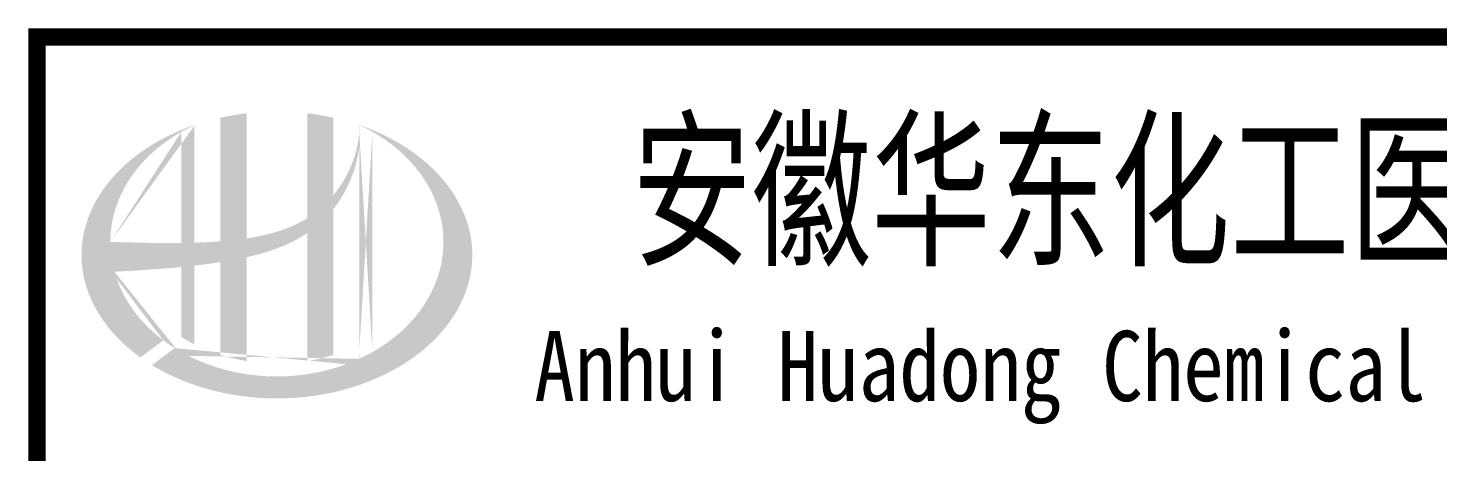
# Model space of a CAD drawing. Extents: x 5279878 to 5976284, y -275259 to -27697.
# Drawn here: x 5827576 to 5833204, y -246174 to -244485 of the extents above; entities that cross this region are included whole.
import ezdxf
from ezdxf.enums import TextEntityAlignment as Align

# ---------------------------------------------------------------- set-up
doc = ezdxf.new("R2010")
doc.units = 0
doc.header["$LTSCALE"] = 1000
doc.header["$MEASUREMENT"] = 0
doc.layers.get('0').update_dxf_attribs({"linetype": 'CONTINUOUS'})
doc.styles.add('ECEC_TQ_S', font='')
doc.styles.get('ECEC_TQ_S').set_extended_font_data('SimSun')

msp = doc.modelspace()

# ---------------------------------------------------------------- hatches: boundary and pattern name
h = msp.add_hatch(color=256)
edge = h.paths.add_edge_path()
edge.add_spline(control_points=[(5828448, -245398.2), (5828454.1, -245396.8), (5828460.2, -245395.4), (5828509.3, -245383.5), (5828551.8, -245370.5), (5828626.8, -245339.4), (5828659.8, -245322.4), (5828690.6, -245301.8)], knot_values=[61.629012, 61.629012, 61.629012, 61.629012, 63.330431, 63.330431, 75.353634, 75.353634, 85.398649, 85.398649, 85.398649, 85.398649], degree=3, periodic=0)
edge.add_line((5828690.6, -245301.8), (5828690.6, -245812))
edge.add_spline(control_points=[(5828690.6, -245812), (5828707.8, -245809.3), (5828724.8, -245806), (5828759.5, -245797.9), (5828777.2, -245793.1), (5828794.6, -245787.6)], knot_values=[4.908456, 4.908456, 4.908456, 4.908456, 4.992821, 4.992821, 5.083034, 5.083034, 5.083034, 5.083034], degree=3, periodic=0)
edge.add_line((5828794.6, -245787.6), (5828794.6, -245206.2))
edge.add_spline(control_points=[(5828794.6, -245206.2), (5828803.3, -245195.2), (5828811.5, -245183.9), (5828837.6, -245144.2), (5828853.2, -245114.3), (5828882.5, -245041.5), (5828893.7, -244997.7), (5828898.4, -244952.4), (5828898.5, -244951.1), (5828898.6, -244949.8)], knot_values=[97.991744, 97.991744, 97.991744, 97.991744, 101.64219, 101.64219, 110.337975, 110.337975, 121.934322, 121.934322, 122.270691, 122.270691, 122.270691, 122.270691], degree=3, periodic=0)
edge.add_line((5828898.6, -244949.8), (5828898.6, -244879.4))
edge.add_spline(control_points=[(5828898.6, -244879.4), (5828898.5, -244887.1), (5828898.2, -244894.7), (5828897.6, -244902.4)], knot_values=[126.194075, 126.194075, 126.194075, 126.194075, 128.396762, 128.396762, 128.396762, 128.396762], degree=3, periodic=0)
edge.add_spline(control_points=[(5828897.6, -244902.4), (5828897.1, -244908.6), (5828896.5, -244914.8), (5828895.7, -244921.1)], knot_values=[124.417049, 124.417049, 124.417049, 124.417049, 126.194075, 126.194075, 126.194075, 126.194075], degree=3, periodic=0)
edge.add_spline(control_points=[(5828895.7, -244921.1), (5828894.6, -244930.2), (5828893.1, -244939.3), (5828891.4, -244948.4)], knot_values=[121.80529, 121.80529, 121.80529, 121.80529, 124.417049, 124.417049, 124.417049, 124.417049], degree=3, periodic=0)
edge.add_spline(control_points=[(5828891.4, -244948.4), (5828889, -244960.6), (5828886, -244972.7), (5828882.5, -244984.7)], knot_values=[118.31574, 118.31574, 118.31574, 118.31574, 121.80529, 121.80529, 121.80529, 121.80529], degree=3, periodic=0)
edge.add_spline(control_points=[(5828882.5, -244984.7), (5828879, -244996.8), (5828875, -245008.8), (5828870.4, -245020.7)], knot_values=[114.795988, 114.795988, 114.795988, 114.795988, 118.31574, 118.31574, 118.31574, 118.31574], degree=3, periodic=0)
edge.add_spline(control_points=[(5828870.4, -245020.7), (5828866, -245032.4), (5828861, -245043.9), (5828855.6, -245055.3)], knot_values=[111.329641, 111.329641, 111.329641, 111.329641, 114.795988, 114.795988, 114.795988, 114.795988], degree=3, periodic=0)
edge.add_spline(control_points=[(5828855.6, -245055.3), (5828850, -245066.8), (5828844, -245078.2), (5828837.6, -245089.2)], knot_values=[107.79529, 107.79529, 107.79529, 107.79529, 111.329641, 111.329641, 111.329641, 111.329641], degree=3, periodic=0)
edge.add_spline(control_points=[(5828837.6, -245089.2), (5828831.2, -245100.1), (5828824.5, -245110.6), (5828817.4, -245120.9)], knot_values=[104.343579, 104.343579, 104.343579, 104.343579, 107.79529, 107.79529, 107.79529, 107.79529], degree=3, periodic=0)
edge.add_spline(control_points=[(5828817.4, -245120.9), (5828810.2, -245131.3), (5828802.6, -245141.3), (5828794.6, -245151)], knot_values=[100.8507, 100.8507, 100.8507, 100.8507, 104.343579, 104.343579, 104.343579, 104.343579], degree=3, periodic=0)
edge.add_line((5828794.6, -245151), (5828794.6, -244841.7))
edge.add_spline(control_points=[(5828794.6, -244841.7), (5828760.6, -244834.2), (5828725.8, -244828.3), (5828690.6, -244824.2)], knot_values=[4.423999, 4.423999, 4.423999, 4.423999, 4.558741, 4.558741, 4.558741, 4.558741], degree=3, periodic=0)
edge.add_line((5828690.6, -244824.2), (5828690.6, -245242.3))
edge.add_spline(control_points=[(5828690.6, -245242.3), (5828618.7, -245286.9), (5828534.5, -245310.1), (5828448, -245323.1)], knot_values=[63.246215, 63.246215, 63.246215, 63.246215, 87.689124, 87.689124, 87.689124, 87.689124], degree=3, periodic=0)
edge.add_line((5828448, -245323.1), (5828448, -244824.2))
edge.add_spline(control_points=[(5828448, -244824.2), (5828412.8, -244828.3), (5828378, -244834.2), (5828344, -244841.7)], knot_values=[4.866038, 4.866038, 4.866038, 4.866038, 5.000777, 5.000777, 5.000777, 5.000777], degree=3, periodic=0)
edge.add_line((5828344, -244841.7), (5828344, -245334.6))
edge.add_spline(control_points=[(5828344, -245334.6), (5828342.3, -245334.7), (5828307.3, -245337.3), (5828272.7, -245339.1), (5828240, -245340.1)], knot_values=[43.657356, 43.657356, 43.657356, 43.657356, 44.134253, 53.497092, 53.497092, 53.497092, 53.497092], degree=3, periodic=0)
edge.add_line((5828240, -245340.1), (5828240, -244871))
edge.add_spline(control_points=[(5828240, -244871), (5828222.9, -244876.8), (5828206.2, -244883.1), (5828189.8, -244889.9)], knot_values=[5.14157, 5.14157, 5.14157, 5.14157, 5.212921, 5.212921, 5.212921, 5.212921], degree=3, periodic=0)
edge.add_spline(control_points=[(5828189.8, -244889.9), (5828182.9, -244892.7), (5828176, -244895.6), (5828143.8, -244909.8), (5828119.2, -244922), (5828095.8, -244935.2)], knot_values=[5.212921, 5.212921, 5.212921, 5.212921, 5.24296, 5.24296, 5.355623, 5.355623, 5.355623, 5.355623], degree=3, periodic=0)
edge.add_spline(control_points=[(5828095.8, -244935.2), (5828080.9, -244943.6), (5828066.4, -244952.3), (5828052.4, -244961.4)], knot_values=[5.355623, 5.355623, 5.355623, 5.355623, 5.426974, 5.426974, 5.426974, 5.426974], degree=3, periodic=0)
edge.add_spline(control_points=[(5828052.4, -244961.4), (5828045, -244966.3), (5828037.7, -244971.2), (5828024.3, -244980.7), (5828018, -244985.2), (5828011.9, -244989.8)], knot_values=[5.426974, 5.426974, 5.426974, 5.426974, 5.464765, 5.464765, 5.498325, 5.498325, 5.498325, 5.498325], degree=3, periodic=0)
edge.add_spline(control_points=[(5828011.9, -244989.8), (5827985.8, -245009.4), (5827961.7, -245030.2), (5827939.8, -245052.2)], knot_values=[5.498325, 5.498325, 5.498325, 5.498325, 5.641027, 5.641027, 5.641027, 5.641027], degree=3, periodic=0)
edge.add_spline(control_points=[(5827939.8, -245052.2), (5827932.9, -245059.2), (5827926.1, -245066.3), (5827905.6, -245088.9), (5827892.8, -245104.7), (5827881, -245120.9)], knot_values=[5.641027, 5.641027, 5.641027, 5.641027, 5.686569, 5.686569, 5.783729, 5.783729, 5.783729, 5.783729], degree=3, periodic=0)
edge.add_spline(control_points=[(5827881, -245120.9), (5827865.9, -245141.7), (5827852.5, -245163.1), (5827839.4, -245188.1), (5827837.8, -245191.2), (5827836.2, -245194.4)], knot_values=[5.783729, 5.783729, 5.783729, 5.783729, 5.908374, 5.908374, 5.92643, 5.92643, 5.92643, 5.92643], degree=3, periodic=0)
edge.add_spline(control_points=[(5827836.2, -245194.4), (5827823.8, -245219.5), (5827813.7, -245245.2), (5827806.2, -245271.1)], knot_values=[5.92643, 5.92643, 5.92643, 5.92643, 6.069132, 6.069132, 6.069132, 6.069132], degree=3, periodic=0)
edge.add_spline(control_points=[(5827806.2, -245271.1), (5827803, -245282.2), (5827800.2, -245293.4), (5827794.9, -245319.5), (5827792.6, -245334.6), (5827791.2, -245349.6)], knot_values=[6.069132, 6.069132, 6.069132, 6.069132, 6.130179, 6.130179, 6.211834, 6.211834, 6.211834, 6.211834], degree=3, periodic=0)
edge.add_spline(control_points=[(5827791.2, -245349.6), (5827789.9, -245362.8), (5827789.3, -245376), (5827789.3, -245389.2)], knot_values=[6.211834, 6.211834, 6.211834, 6.211834, 6.283185, 6.283185, 6.283185, 6.283185], degree=3, periodic=0)
edge.add_spline(control_points=[(5827789.3, -245389.2), (5827789.3, -245398.5), (5827789.6, -245407.9), (5827790.2, -245417.2)], knot_values=[6.283185, 6.283185, 6.283185, 6.283185, 6.333655, 6.333655, 6.333655, 6.333655], degree=3, periodic=0)
edge.add_spline(control_points=[(5827790.2, -245417.2), (5827791.5, -245435.8), (5827794, -245454.4), (5827797.8, -245473)], knot_values=[6.333655, 6.333655, 6.333655, 6.333655, 6.434594, 6.434594, 6.434594, 6.434594], degree=3, periodic=0)
edge.add_spline(control_points=[(5827797.8, -245473), (5827798, -245474.2), (5827798.3, -245475.4), (5827802.2, -245493.9), (5827807, -245511.1), (5827812.8, -245528.1)], knot_values=[6.434594, 6.434594, 6.434594, 6.434594, 6.441278, 6.441278, 6.535532, 6.535532, 6.535532, 6.535532], degree=3, periodic=0)
edge.add_spline(control_points=[(5827812.8, -245528.1), (5827819.1, -245546.3), (5827826.6, -245564.4), (5827835.3, -245582.2)], knot_values=[6.535532, 6.535532, 6.535532, 6.535532, 6.636471, 6.636471, 6.636471, 6.636471], degree=3, periodic=0)
edge.add_spline(control_points=[(5827835.3, -245582.2), (5827837.5, -245586.6), (5827839.8, -245591.1), (5827849.2, -245608.7), (5827856.9, -245621.8), (5827865.2, -245634.6)], knot_values=[6.636471, 6.636471, 6.636471, 6.636471, 6.661894, 6.661894, 6.73741, 6.73741, 6.73741, 6.73741], degree=3, periodic=0)
edge.add_spline(control_points=[(5827865.2, -245634.6), (5827876.4, -245651.8), (5827888.8, -245668.6), (5827902.3, -245685)], knot_values=[6.73741, 6.73741, 6.73741, 6.73741, 6.838349, 6.838349, 6.838349, 6.838349], degree=3, periodic=0)
edge.add_spline(control_points=[(5827902.3, -245685), (5827908.2, -245692.1), (5827914.4, -245699.2), (5827928.9, -245715.1), (5827937.4, -245724), (5827946.3, -245732.6)], knot_values=[6.838349, 6.838349, 6.838349, 6.838349, 6.88251, 6.88251, 6.939288, 6.939288, 6.939288, 6.939288], degree=3, periodic=0)
edge.add_spline(control_points=[(5827946.3, -245732.6), (5827962.1, -245748), (5827979, -245762.8), (5827996.9, -245777)], knot_values=[6.939288, 6.939288, 6.939288, 6.939288, 7.040227, 7.040227, 7.040227, 7.040227], degree=3, periodic=0)
edge.add_spline(control_points=[(5827996.9, -245777), (5828005.8, -245784.1), (5828015, -245791.1), (5828024.4, -245797.8)], knot_values=[7.040227, 7.040227, 7.040227, 7.040227, 7.090696, 7.090696, 7.090696, 7.090696], degree=3, periodic=0)
edge.add_line((5828024.4, -245797.8), (5828115.6, -245729.5))
edge.add_ellipse((5828569.3, -245337.2), major_axis=(665, 0), ratio=0.806676, start_angle=192.819, end_angle=226.9853, ccw=False)
edge.add_spline(control_points=[(5827920.8, -245456.2), (5827944.9, -245454.7), (5827969, -245453.3), (5828057.6, -245447.8), (5828122.5, -245443.5), (5828188, -245437.1)], knot_values=[11.398263, 11.398263, 11.398263, 11.398263, 18.40729, 18.40729, 37.18094, 37.18094, 37.18094, 37.18094], degree=3, periodic=0)
edge.add_line((5828188, -245437.1), (5828188, -245716.2))
edge.add_spline(control_points=[(5828188, -245716.2), (5828191.5, -245718.4), (5828195.1, -245720.6), (5828212.1, -245730.8), (5828225.8, -245738.4), (5828240, -245745.6)], knot_values=[4.049945, 4.049945, 4.049945, 4.049945, 4.072021, 4.072021, 4.153257, 4.153257, 4.153257, 4.153257], degree=3, periodic=0)
edge.add_line((5828240, -245745.6), (5828240, -245431.7))
edge.add_spline(control_points=[(5828240, -245431.7), (5828272.1, -245428), (5828304.5, -245423.8), (5828339.4, -245418.4), (5828341.7, -245418), (5828344, -245417.7)], knot_values=[42.135009, 42.135009, 42.135009, 42.135009, 51.307228, 51.307228, 51.948574, 51.948574, 51.948574, 51.948574], degree=3, periodic=0)
edge.add_line((5828344, -245417.7), (5828344, -245787.6))
edge.add_spline(control_points=[(5828344, -245787.6), (5828377.6, -245798.2), (5828412.4, -245806.4), (5828448, -245812)], knot_values=[4.34174, 4.34174, 4.34174, 4.34174, 4.516316, 4.516316, 4.516316, 4.516316], degree=3, periodic=0)
edge.add_line((5828448, -245812), (5828448, -245398.2))
edge = h.paths.add_edge_path(flags=16)
edge.add_ellipse((5828569.3, -245337.2), major_axis=(665, 0), ratio=0.806676, start_angle=124.9875, end_angle=179.999, ccw=False)
edge.add_line((5828188, -244897.7), (5828188, -245341.3))
edge.add_spline(control_points=[(5828188, -245341.3), (5828092.6, -245342.6), (5827998.6, -245339.6), (5827904.3, -245337.2)], knot_values=[11.27373, 11.27373, 11.27373, 11.27373, 38.687513, 38.687513, 38.687513, 38.687513], degree=3, periodic=0)
edge = h.paths.add_edge_path()
edge.add_spline(control_points=[(5828070.5, -245828.3), (5828101.5, -245847.3), (5828134.6, -245864.6), (5828219.3, -245901.8), (5828272.5, -245919.7), (5828383.3, -245946.2), (5828440.7, -245955), (5828556.9, -245962.7), (5828615.6, -245961.8), (5828731.1, -245950.3), (5828788, -245939.8), (5828897, -245909.7), (5828949.2, -245890.2), (5829046.1, -245843.3), (5829090.8, -245816), (5829170.8, -245755), (5829206, -245721.5), (5829265.3, -245650), (5829289.4, -245612.1), (5829325.8, -245534), (5829338.1, -245493.8), (5829350.6, -245412.6), (5829350.9, -245371.6), (5829339.5, -245290.1), (5829327.6, -245249.6), (5829292, -245170.9), (5829268.3, -245132.7), (5829209.4, -245060.5), (5829174.4, -245026.6), (5829094.6, -244964.9), (5829049.8, -244937.2), (5828968.6, -244897.4), (5828934.3, -244883.2), (5828898.6, -244871)], knot_values=[0.886421, 0.886421, 0.886421, 0.886421, 1.040557, 1.040557, 1.261172, 1.261172, 1.481788, 1.481788, 1.702404, 1.702404, 1.92302, 1.92302, 2.143636, 2.143636, 2.364252, 2.364252, 2.584868, 2.584868, 2.805484, 2.805484, 3.026099, 3.026099, 3.246715, 3.246715, 3.46852, 3.46852, 3.690325, 3.690325, 3.91213, 3.91213, 4.133935, 4.133935, 4.283209, 4.283209, 4.283209, 4.283209], degree=3, periodic=0)
edge.add_line((5828898.6, -244871), (5828898.6, -244871))
edge.add_spline(control_points=[(5828898.6, -244871.1), (5828898.7, -244873.9), (5828898.7, -244876.6), (5828898.6, -244879.4)], knot_values=[128.396762, 128.396762, 128.396762, 128.396762, 129.192193, 129.192193, 129.192193, 129.192193], degree=3, periodic=0)
edge.add_line((5828898.6, -244879.4), (5828898.6, -245803.3))
edge.add_ellipse((5828569.3, -245337.2), major_axis=(665, 0), ratio=0.806676, start_angle=232.1054, end_angle=299.6833, ccw=False)
edge.add_line((5828160.8, -245760.6), (5828070.5, -245828.3))
edge = h.paths.add_edge_path(flags=16)
edge.add_ellipse((5828569.3, -245337.2), major_axis=(665, 0), ratio=0.806676, start_angle=304.9875, end_angle=415.0121, ccw=False)
edge.add_line((5828950.6, -245776.7), (5828950.6, -244897.7))
h = msp.add_hatch(color=256)
edge = h.paths.add_edge_path()
edge.add_spline(control_points=[(5828448, -245398.2), (5828454.1, -245396.8), (5828460.2, -245395.4), (5828509.3, -245383.5), (5828551.8, -245370.5), (5828626.8, -245339.4), (5828659.8, -245322.4), (5828690.6, -245301.8)], knot_values=[61.629012, 61.629012, 61.629012, 61.629012, 63.330431, 63.330431, 75.353634, 75.353634, 85.398649, 85.398649, 85.398649, 85.398649], degree=3, periodic=0)
edge.add_line((5828690.6, -245301.8), (5828690.6, -245812))
edge.add_spline(control_points=[(5828690.6, -245812), (5828707.8, -245809.3), (5828724.8, -245806), (5828759.5, -245797.9), (5828777.2, -245793.1), (5828794.6, -245787.6)], knot_values=[4.908456, 4.908456, 4.908456, 4.908456, 4.992821, 4.992821, 5.083034, 5.083034, 5.083034, 5.083034], degree=3, periodic=0)
edge.add_line((5828794.6, -245787.6), (5828794.6, -245206.2))
edge.add_spline(control_points=[(5828794.6, -245206.2), (5828803.3, -245195.2), (5828811.5, -245183.9), (5828837.6, -245144.2), (5828853.2, -245114.3), (5828882.5, -245041.5), (5828893.7, -244997.7), (5828898.4, -244952.4), (5828898.5, -244951.1), (5828898.6, -244949.8)], knot_values=[97.991744, 97.991744, 97.991744, 97.991744, 101.64219, 101.64219, 110.337975, 110.337975, 121.934322, 121.934322, 122.270691, 122.270691, 122.270691, 122.270691], degree=3, periodic=0)
edge.add_line((5828898.6, -244949.8), (5828898.6, -244879.4))
edge.add_spline(control_points=[(5828898.6, -244879.4), (5828898.5, -244887.1), (5828898.2, -244894.7), (5828897.6, -244902.4)], knot_values=[126.194075, 126.194075, 126.194075, 126.194075, 128.396762, 128.396762, 128.396762, 128.396762], degree=3, periodic=0)
edge.add_spline(control_points=[(5828897.6, -244902.4), (5828897.1, -244908.6), (5828896.5, -244914.8), (5828895.7, -244921.1)], knot_values=[124.417049, 124.417049, 124.417049, 124.417049, 126.194075, 126.194075, 126.194075, 126.194075], degree=3, periodic=0)
edge.add_spline(control_points=[(5828895.7, -244921.1), (5828894.6, -244930.2), (5828893.1, -244939.3), (5828891.4, -244948.4)], knot_values=[121.80529, 121.80529, 121.80529, 121.80529, 124.417049, 124.417049, 124.417049, 124.417049], degree=3, periodic=0)
edge.add_spline(control_points=[(5828891.4, -244948.4), (5828889, -244960.6), (5828886, -244972.7), (5828882.5, -244984.7)], knot_values=[118.31574, 118.31574, 118.31574, 118.31574, 121.80529, 121.80529, 121.80529, 121.80529], degree=3, periodic=0)
edge.add_spline(control_points=[(5828882.5, -244984.7), (5828879, -244996.8), (5828875, -245008.8), (5828870.4, -245020.7)], knot_values=[114.795988, 114.795988, 114.795988, 114.795988, 118.31574, 118.31574, 118.31574, 118.31574], degree=3, periodic=0)
edge.add_spline(control_points=[(5828870.4, -245020.7), (5828866, -245032.4), (5828861, -245043.9), (5828855.6, -245055.3)], knot_values=[111.329641, 111.329641, 111.329641, 111.329641, 114.795988, 114.795988, 114.795988, 114.795988], degree=3, periodic=0)
edge.add_spline(control_points=[(5828855.6, -245055.3), (5828850, -245066.8), (5828844, -245078.2), (5828837.6, -245089.2)], knot_values=[107.79529, 107.79529, 107.79529, 107.79529, 111.329641, 111.329641, 111.329641, 111.329641], degree=3, periodic=0)
edge.add_spline(control_points=[(5828837.6, -245089.2), (5828831.2, -245100.1), (5828824.5, -245110.6), (5828817.4, -245120.9)], knot_values=[104.343579, 104.343579, 104.343579, 104.343579, 107.79529, 107.79529, 107.79529, 107.79529], degree=3, periodic=0)
edge.add_spline(control_points=[(5828817.4, -245120.9), (5828810.2, -245131.3), (5828802.6, -245141.3), (5828794.6, -245151)], knot_values=[100.8507, 100.8507, 100.8507, 100.8507, 104.343579, 104.343579, 104.343579, 104.343579], degree=3, periodic=0)
edge.add_line((5828794.6, -245151), (5828794.6, -244841.7))
edge.add_spline(control_points=[(5828794.6, -244841.7), (5828760.6, -244834.2), (5828725.8, -244828.3), (5828690.6, -244824.2)], knot_values=[4.423999, 4.423999, 4.423999, 4.423999, 4.558741, 4.558741, 4.558741, 4.558741], degree=3, periodic=0)
edge.add_line((5828690.6, -244824.2), (5828690.6, -245242.3))
edge.add_spline(control_points=[(5828690.6, -245242.3), (5828618.7, -245286.9), (5828534.5, -245310.1), (5828448, -245323.1)], knot_values=[63.246215, 63.246215, 63.246215, 63.246215, 87.689124, 87.689124, 87.689124, 87.689124], degree=3, periodic=0)
edge.add_line((5828448, -245323.1), (5828448, -244824.2))
edge.add_spline(control_points=[(5828448, -244824.2), (5828412.8, -244828.3), (5828378, -244834.2), (5828344, -244841.7)], knot_values=[4.866038, 4.866038, 4.866038, 4.866038, 5.000777, 5.000777, 5.000777, 5.000777], degree=3, periodic=0)
edge.add_line((5828344, -244841.7), (5828344, -245334.6))
edge.add_spline(control_points=[(5828344, -245334.6), (5828342.3, -245334.7), (5828307.3, -245337.3), (5828272.7, -245339.1), (5828240, -245340.1)], knot_values=[43.657356, 43.657356, 43.657356, 43.657356, 44.134253, 53.497092, 53.497092, 53.497092, 53.497092], degree=3, periodic=0)
edge.add_line((5828240, -245340.1), (5828240, -244871))
edge.add_spline(control_points=[(5828240, -244871), (5828222.9, -244876.8), (5828206.2, -244883.1), (5828189.8, -244889.9)], knot_values=[5.14157, 5.14157, 5.14157, 5.14157, 5.212921, 5.212921, 5.212921, 5.212921], degree=3, periodic=0)
edge.add_spline(control_points=[(5828189.8, -244889.9), (5828182.9, -244892.7), (5828176, -244895.6), (5828143.8, -244909.8), (5828119.2, -244922), (5828095.8, -244935.2)], knot_values=[5.212921, 5.212921, 5.212921, 5.212921, 5.24296, 5.24296, 5.355623, 5.355623, 5.355623, 5.355623], degree=3, periodic=0)
edge.add_spline(control_points=[(5828095.8, -244935.2), (5828080.9, -244943.6), (5828066.4, -244952.3), (5828052.4, -244961.4)], knot_values=[5.355623, 5.355623, 5.355623, 5.355623, 5.426974, 5.426974, 5.426974, 5.426974], degree=3, periodic=0)
edge.add_spline(control_points=[(5828052.4, -244961.4), (5828045, -244966.3), (5828037.7, -244971.2), (5828024.3, -244980.7), (5828018, -244985.2), (5828011.9, -244989.8)], knot_values=[5.426974, 5.426974, 5.426974, 5.426974, 5.464765, 5.464765, 5.498325, 5.498325, 5.498325, 5.498325], degree=3, periodic=0)
edge.add_spline(control_points=[(5828011.9, -244989.8), (5827985.8, -245009.4), (5827961.7, -245030.2), (5827939.8, -245052.2)], knot_values=[5.498325, 5.498325, 5.498325, 5.498325, 5.641027, 5.641027, 5.641027, 5.641027], degree=3, periodic=0)
edge.add_spline(control_points=[(5827939.8, -245052.2), (5827932.9, -245059.2), (5827926.1, -245066.3), (5827905.6, -245088.9), (5827892.8, -245104.7), (5827881, -245120.9)], knot_values=[5.641027, 5.641027, 5.641027, 5.641027, 5.686569, 5.686569, 5.783729, 5.783729, 5.783729, 5.783729], degree=3, periodic=0)
edge.add_spline(control_points=[(5827881, -245120.9), (5827865.9, -245141.7), (5827852.5, -245163.1), (5827839.4, -245188.1), (5827837.8, -245191.2), (5827836.2, -245194.4)], knot_values=[5.783729, 5.783729, 5.783729, 5.783729, 5.908374, 5.908374, 5.92643, 5.92643, 5.92643, 5.92643], degree=3, periodic=0)
edge.add_spline(control_points=[(5827836.2, -245194.4), (5827823.8, -245219.5), (5827813.7, -245245.2), (5827806.2, -245271.1)], knot_values=[5.92643, 5.92643, 5.92643, 5.92643, 6.069132, 6.069132, 6.069132, 6.069132], degree=3, periodic=0)
edge.add_spline(control_points=[(5827806.2, -245271.1), (5827803, -245282.2), (5827800.2, -245293.4), (5827794.9, -245319.5), (5827792.6, -245334.6), (5827791.2, -245349.6)], knot_values=[6.069132, 6.069132, 6.069132, 6.069132, 6.130179, 6.130179, 6.211834, 6.211834, 6.211834, 6.211834], degree=3, periodic=0)
edge.add_spline(control_points=[(5827791.2, -245349.6), (5827789.9, -245362.8), (5827789.3, -245376), (5827789.3, -245389.2)], knot_values=[6.211834, 6.211834, 6.211834, 6.211834, 6.283185, 6.283185, 6.283185, 6.283185], degree=3, periodic=0)
edge.add_spline(control_points=[(5827789.3, -245389.2), (5827789.3, -245398.5), (5827789.6, -245407.9), (5827790.2, -245417.2)], knot_values=[6.283185, 6.283185, 6.283185, 6.283185, 6.333655, 6.333655, 6.333655, 6.333655], degree=3, periodic=0)
edge.add_spline(control_points=[(5827790.2, -245417.2), (5827791.5, -245435.8), (5827794, -245454.4), (5827797.8, -245473)], knot_values=[6.333655, 6.333655, 6.333655, 6.333655, 6.434594, 6.434594, 6.434594, 6.434594], degree=3, periodic=0)
edge.add_spline(control_points=[(5827797.8, -245473), (5827798, -245474.2), (5827798.3, -245475.4), (5827802.2, -245493.9), (5827807, -245511.1), (5827812.8, -245528.1)], knot_values=[6.434594, 6.434594, 6.434594, 6.434594, 6.441278, 6.441278, 6.535532, 6.535532, 6.535532, 6.535532], degree=3, periodic=0)
edge.add_spline(control_points=[(5827812.8, -245528.1), (5827819.1, -245546.3), (5827826.6, -245564.4), (5827835.3, -245582.2)], knot_values=[6.535532, 6.535532, 6.535532, 6.535532, 6.636471, 6.636471, 6.636471, 6.636471], degree=3, periodic=0)
edge.add_spline(control_points=[(5827835.3, -245582.2), (5827837.5, -245586.6), (5827839.8, -245591.1), (5827849.2, -245608.7), (5827856.9, -245621.8), (5827865.2, -245634.6)], knot_values=[6.636471, 6.636471, 6.636471, 6.636471, 6.661894, 6.661894, 6.73741, 6.73741, 6.73741, 6.73741], degree=3, periodic=0)
edge.add_spline(control_points=[(5827865.2, -245634.6), (5827876.4, -245651.8), (5827888.8, -245668.6), (5827902.3, -245685)], knot_values=[6.73741, 6.73741, 6.73741, 6.73741, 6.838349, 6.838349, 6.838349, 6.838349], degree=3, periodic=0)
edge.add_spline(control_points=[(5827902.3, -245685), (5827908.2, -245692.1), (5827914.4, -245699.2), (5827928.9, -245715.1), (5827937.4, -245724), (5827946.3, -245732.6)], knot_values=[6.838349, 6.838349, 6.838349, 6.838349, 6.88251, 6.88251, 6.939288, 6.939288, 6.939288, 6.939288], degree=3, periodic=0)
edge.add_spline(control_points=[(5827946.3, -245732.6), (5827962.1, -245748), (5827979, -245762.8), (5827996.9, -245777)], knot_values=[6.939288, 6.939288, 6.939288, 6.939288, 7.040227, 7.040227, 7.040227, 7.040227], degree=3, periodic=0)
edge.add_spline(control_points=[(5827996.9, -245777), (5828005.8, -245784.1), (5828015, -245791.1), (5828024.4, -245797.8)], knot_values=[7.040227, 7.040227, 7.040227, 7.040227, 7.090696, 7.090696, 7.090696, 7.090696], degree=3, periodic=0)
edge.add_line((5828024.4, -245797.8), (5828115.6, -245729.5))
edge.add_ellipse((5828569.3, -245337.2), major_axis=(665, 0), ratio=0.806676, start_angle=192.819, end_angle=226.9853, ccw=False)
edge.add_spline(control_points=[(5827920.8, -245456.2), (5827944.9, -245454.7), (5827969, -245453.3), (5828057.6, -245447.8), (5828122.5, -245443.5), (5828188, -245437.1)], knot_values=[11.398263, 11.398263, 11.398263, 11.398263, 18.40729, 18.40729, 37.18094, 37.18094, 37.18094, 37.18094], degree=3, periodic=0)
edge.add_line((5828188, -245437.1), (5828188, -245716.2))
edge.add_spline(control_points=[(5828188, -245716.2), (5828191.5, -245718.4), (5828195.1, -245720.6), (5828212.1, -245730.8), (5828225.8, -245738.4), (5828240, -245745.6)], knot_values=[4.049945, 4.049945, 4.049945, 4.049945, 4.072021, 4.072021, 4.153257, 4.153257, 4.153257, 4.153257], degree=3, periodic=0)
edge.add_line((5828240, -245745.6), (5828240, -245431.7))
edge.add_spline(control_points=[(5828240, -245431.7), (5828272.1, -245428), (5828304.5, -245423.8), (5828339.4, -245418.4), (5828341.7, -245418), (5828344, -245417.7)], knot_values=[42.135009, 42.135009, 42.135009, 42.135009, 51.307228, 51.307228, 51.948574, 51.948574, 51.948574, 51.948574], degree=3, periodic=0)
edge.add_line((5828344, -245417.7), (5828344, -245787.6))
edge.add_spline(control_points=[(5828344, -245787.6), (5828377.6, -245798.2), (5828412.4, -245806.4), (5828448, -245812)], knot_values=[4.34174, 4.34174, 4.34174, 4.34174, 4.516316, 4.516316, 4.516316, 4.516316], degree=3, periodic=0)
edge.add_line((5828448, -245812), (5828448, -245398.2))
edge = h.paths.add_edge_path(flags=16)
edge.add_ellipse((5828569.3, -245337.2), major_axis=(665, 0), ratio=0.806676, start_angle=124.9875, end_angle=179.999, ccw=False)
edge.add_line((5828188, -244897.7), (5828188, -245341.3))
edge.add_spline(control_points=[(5828188, -245341.3), (5828092.6, -245342.6), (5827998.6, -245339.6), (5827904.3, -245337.2)], knot_values=[11.27373, 11.27373, 11.27373, 11.27373, 38.687513, 38.687513, 38.687513, 38.687513], degree=3, periodic=0)
edge = h.paths.add_edge_path()
edge.add_spline(control_points=[(5828070.5, -245828.3), (5828101.5, -245847.3), (5828134.6, -245864.6), (5828219.3, -245901.8), (5828272.5, -245919.7), (5828383.3, -245946.2), (5828440.7, -245955), (5828556.9, -245962.7), (5828615.6, -245961.8), (5828731.1, -245950.3), (5828788, -245939.8), (5828897, -245909.7), (5828949.2, -245890.2), (5829046.1, -245843.3), (5829090.8, -245816), (5829170.8, -245755), (5829206, -245721.5), (5829265.3, -245650), (5829289.4, -245612.1), (5829325.8, -245534), (5829338.1, -245493.8), (5829350.6, -245412.6), (5829350.9, -245371.6), (5829339.5, -245290.1), (5829327.6, -245249.6), (5829292, -245170.9), (5829268.3, -245132.7), (5829209.4, -245060.5), (5829174.4, -245026.6), (5829094.6, -244964.9), (5829049.8, -244937.2), (5828968.6, -244897.4), (5828934.3, -244883.2), (5828898.6, -244871)], knot_values=[0.886421, 0.886421, 0.886421, 0.886421, 1.040557, 1.040557, 1.261172, 1.261172, 1.481788, 1.481788, 1.702404, 1.702404, 1.92302, 1.92302, 2.143636, 2.143636, 2.364252, 2.364252, 2.584868, 2.584868, 2.805484, 2.805484, 3.026099, 3.026099, 3.246715, 3.246715, 3.46852, 3.46852, 3.690325, 3.690325, 3.91213, 3.91213, 4.133935, 4.133935, 4.283209, 4.283209, 4.283209, 4.283209], degree=3, periodic=0)
edge.add_line((5828898.6, -244871), (5828898.6, -244871))
edge.add_spline(control_points=[(5828898.6, -244871.1), (5828898.7, -244873.9), (5828898.7, -244876.6), (5828898.6, -244879.4)], knot_values=[128.396762, 128.396762, 128.396762, 128.396762, 129.192193, 129.192193, 129.192193, 129.192193], degree=3, periodic=0)
edge.add_line((5828898.6, -244879.4), (5828898.6, -245803.3))
edge.add_ellipse((5828569.3, -245337.2), major_axis=(665, 0), ratio=0.806676, start_angle=232.1054, end_angle=299.6833, ccw=False)
edge.add_line((5828160.8, -245760.6), (5828070.5, -245828.3))
edge = h.paths.add_edge_path(flags=16)
edge.add_ellipse((5828569.3, -245337.2), major_axis=(665, 0), ratio=0.806676, start_angle=304.9875, end_angle=415.0121, ccw=False)
edge.add_line((5828950.6, -245776.7), (5828950.6, -244897.7))

# ---------------------------------------------------------------- linework, layer by layer
msp.add_lwpolyline([(5845611.4, -244519.8, 70, 70, 0), (5827611.4, -244519.8, 70, 70, 0), (5827611.4, -250519.8, 0, 0, 0)], format="xyseb")
at = {"const_width": 70}
msp.add_lwpolyline([(5827611.4, -244519.8), (5827611.4, -250519.8)], dxfattribs=at)

# ---------------------------------------------------------------- texts
at = {"style": 'ECEC_TQ_S'}
for s, height, width, p in [('安徽华东化工医药工程有限责任公司', 500, 0.7, (5833806.3, -245119.8)), ('安徽华东化工医药工程有限责任公司', 500, 0.7, (5833806.3, -245119.8)), ('Anhui Huadong Chemical & Medical Engineering Co.,Ltd', 280, 0.85, (5833806.3, -245869.8)), ('Anhui Huadong Chemical & Medical Engineering Co.,Ltd', 280, 0.85, (5833806.3, -245869.8))]:
    msp.add_text(s, height=height, dxfattribs=dict(at, width=width)).set_placement(p, align=Align.MIDDLE)

doc.saveas('drawing.dxf')
